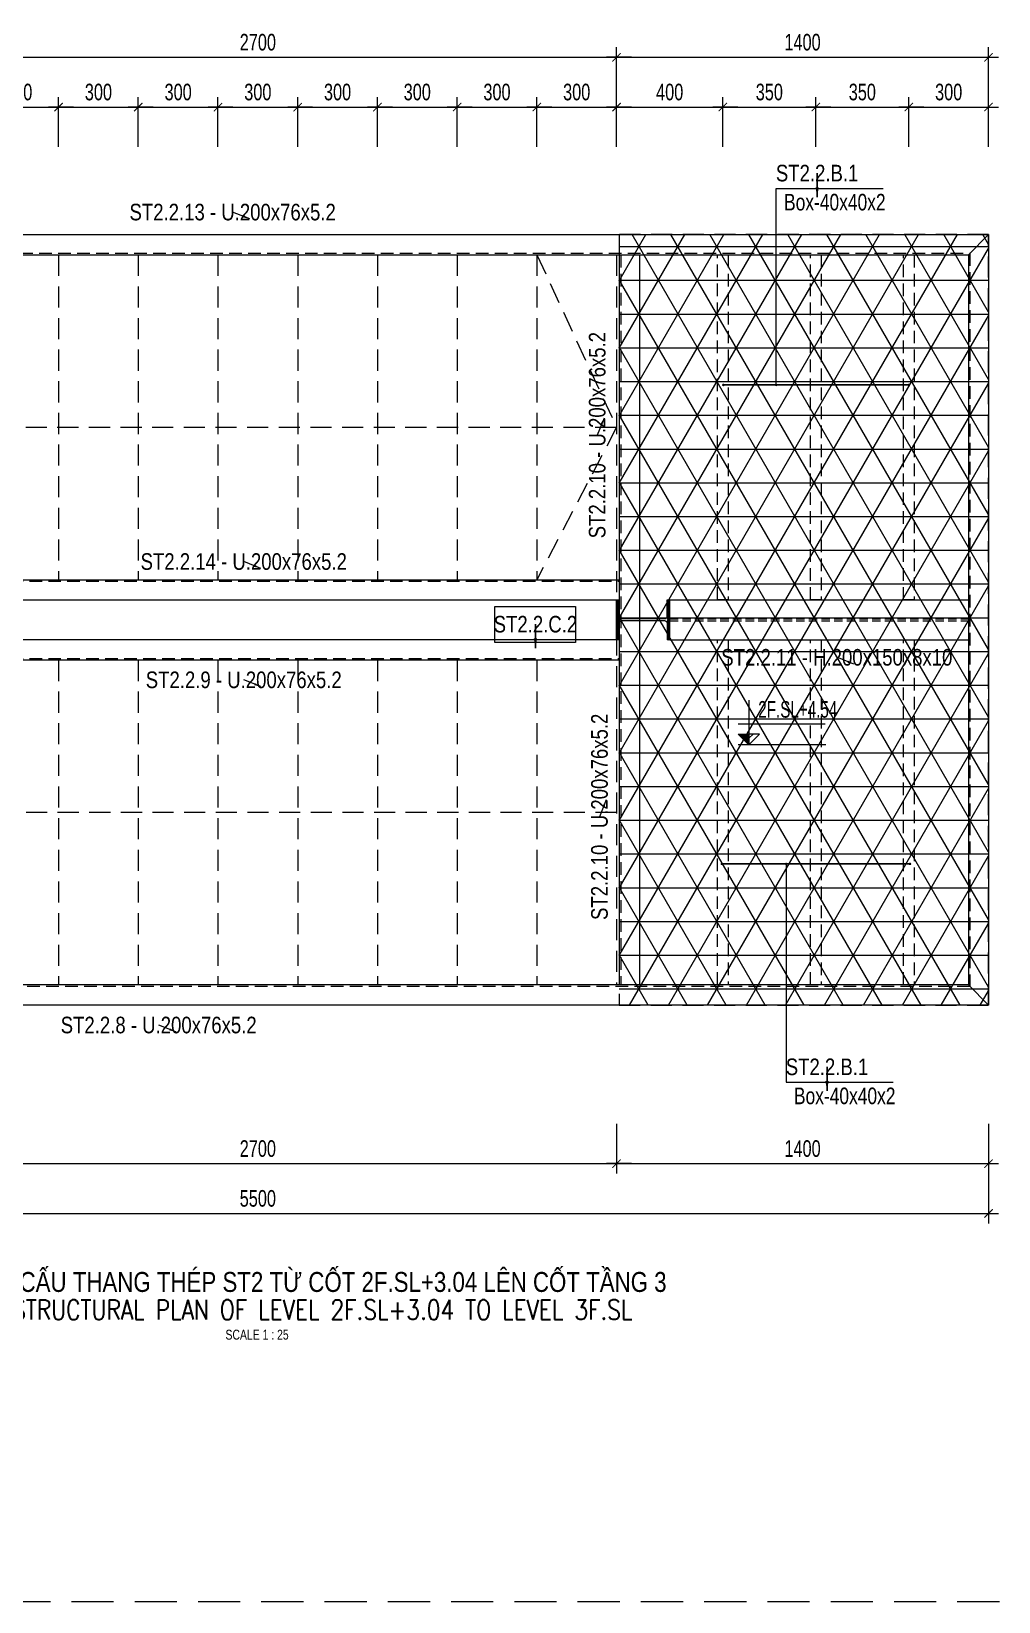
# Model space of a CAD drawing. Header units: millimetres. Extents: x 80771 to 163038, y -101774 to -59328.
# Drawn here: x 112123 to 115763, y -80503 to -74593 of the extents above; entities that cross this region are included whole.
import ezdxf
from ezdxf.enums import TextEntityAlignment as Align

# ---------------------------------------------------------------- set-up
doc = ezdxf.new("R2010")
doc.units = ezdxf.units.MM
doc.linetypes.add('HIDDEN2', pattern=[4.7625, 3.175, -1.5875])
for name, color, linetype, lineweight in [('$0$NDC_S_ANNO', 7, 'Continuous', 20), ('$0$NDC_S_DIM', 1, 'Continuous', 15), ('NDC_S-ANNO', 7, 'Continuous', 20), ('NDC_S-BEAM-NAME-VERT', 7, 'Continuous', 20), ('NDC_S-BEAM-STEL', 30, 'HIDDEN2', 18), ('NDC_S-COLS-NAME', 7, 'Continuous', 20), ('NDC_S-COLS-STEL', 2, 'Continuous', 20), ('NDC_S-DIMS', 1, 'Continuous', 15), ('NDC_S-HIDN', 8, 'HIDDEN2', 13), ('NDC_S-MARK', 1, 'Continuous', 15), ('NDC_S-TABL', 3, 'Continuous', 20), ('NDC_S-TEXT-SYMB', 7, 'Continuous', 20), ('NDC_S-TEXT-VIE', 7, 'Continuous', 20), ('NDC_S_ANNO', 7, 'Continuous', 20), ('NDC_S_BEAM NAME', 7, 'Continuous', 9), ('NDC_S_CONTINUOUS', 3, 'Continuous', 20), ('NDC_S_DIM', 1, 'Continuous', 15), ('NDC_S_ENG TITLE', 3, 'Continuous', 20), ('NDC_S_HATCH MATERIAL', 8, 'Continuous', 13), ('NDC_S_HIDDEN', 8, 'HIDDEN2', 13), ('NDC_S_TEXT SYMBOL', 7, 'Continuous', 20), ('NDC_S_VN TITLE', 6, 'Continuous', 35)]:
    doc.layers.add(name, color=color, linetype=linetype, lineweight=lineweight)
doc.styles.add('$0$ARIAL', font='arial.ttf', dxfattribs={"width": 0.8})
doc.styles.add('$0$NDC_DIM', font='', dxfattribs={"width": 0.75})
doc.styles.add('ARIAL', font='arial.ttf', dxfattribs={"width": 0.8})
doc.styles.add('NDC_ANNO', font='', dxfattribs={"width": 0.8})
doc.styles.add('NDC_ARIAL', font='arial.ttf', dxfattribs={"width": 0.85})
doc.styles.add('NDC_DIM', font='', dxfattribs={"width": 0.75})
doc.styles.add('NDC_EN TXT', font='romans.shx', dxfattribs={"width": 0.8})
doc.styles.add('NDC_VIE TXT', font='arial.ttf', dxfattribs={"width": 0.8})
doc.styles.get('$0$NDC_DIM').set_extended_font_data('Dotum')
doc.styles.get('NDC_ANNO').set_extended_font_data('Dotum')
doc.styles.get('NDC_DIM').set_extended_font_data('Dotum')
doc.dimstyles.new('$0$NDC_dim_iso', dxfattribs={"dimtxt": 2.5, "dimasz": 1, "dimexe": 1.5, "dimexo": 2.5, "dimgap": 1, "dimtad": 1, "dimdec": 0, "dimzin": 0, "dimdsep": 46, "dimtxsty": '$0$NDC_DIM', "dimblk": '$0$DIMMARK', "dimcen": 0.09, "dimdle": 1.2, "dimclrd": 1, "dimclre": 1, "dimclrt": 3, "dimadec": 0, "dimazin": 0, "dimtfac": 1, "dimtdec": 0, "dimtix": 1, "dimtofl": 0, "dimtmove": 0, "dimatfit": 3, "dimfxl": 8, "dimfxlon": 1, "dimtolj": 1, "dimtzin": 0, "dimarcsym": 0})
doc.dimstyles.new('NDC_dim_25', dxfattribs={"dimscale": 25, "dimtxt": 2.5, "dimasz": 1.5, "dimexe": 1.5, "dimexo": 2.5, "dimgap": 1, "dimtad": 1, "dimdec": 0, "dimrnd": 0.001, "dimzin": 0, "dimdsep": 46, "dimtxsty": 'NDC_DIM', "dimblk": 'DIMMARK', "dimcen": 0, "dimdle": 1.2, "dimclrd": 256, "dimclre": 256, "dimclrt": 3, "dimadec": 0, "dimazin": 0, "dimtfac": 1, "dimtdec": 0, "dimtix": 1, "dimtofl": 0, "dimtmove": 2, "dimatfit": 3, "dimfxl": 6, "dimfxlon": 1, "dimtolj": 1, "dimtzin": 0, "dimlwd": -1, "dimlwe": -1, "dimarcsym": 0})
doc.dimstyles.new('NDC_dim_iso', dxfattribs={"dimtxt": 2.5, "dimasz": 1.5, "dimexe": 1.5, "dimexo": 1.5, "dimgap": 1, "dimtad": 1, "dimdec": 0, "dimrnd": 0.001, "dimzin": 0, "dimdsep": 46, "dimtxsty": 'NDC_DIM', "dimblk": 'DIMMARK', "dimcen": 0, "dimdle": 1.2, "dimclrd": 256, "dimclre": 256, "dimclrt": 3, "dimadec": 0, "dimazin": 0, "dimtfac": 1, "dimtdec": 0, "dimtix": 1, "dimtofl": 0, "dimtmove": 2, "dimatfit": 3, "dimfxl": 6, "dimfxlon": 1, "dimtolj": 1, "dimtzin": 0, "dimlwd": -1, "dimlwe": -1, "dimarcsym": 0})
pattern_1 = [(0, (-104314.93, 63407.92), (0, 127), []), (60, (-104314.93, 63407.92), (-109.98523, 63.5), []), (120, (-104314.93, 63407.92), (-109.98523, -63.5), [])]

# ---------------------------------------------------------------- blocks, each defined once
blk = doc.blocks.new('*U99')
for p, q in [((0.65, 7.48), (-1.87, 7.48)), ((0.93, 7.2), (0.93, 0.67)), ((1.24, 7.2), (1.24, 0.67)), ((1.52, 7.48), (4.04, 7.48)), ((0.65, 0.39), (-1.87, 0.39)), ((1.52, 0.39), (4.04, 0.39))]:
    blk.add_line(p, q)
for points in [[(4.04, 7.48), (4.04, 7.87), (-1.87, 7.87), (-1.87, 7.48)], [(-1.87, 0.39), (-1.87, 0), (4.04, 0), (4.04, 0.39)]]:
    blk.add_lwpolyline(points)
for centre, start, end in [((0.65, 7.2), 360, 450), ((1.52, 7.2), 90, 180), ((0.65, 0.67), 270, 360), ((1.52, 0.67), 180, 270)]:
    blk.add_arc(centre, 0.276, start, end)
blk = doc.blocks.new('*U98')
for p, q in [((0.65, 7.48), (-1.87, 7.48)), ((0.93, 7.2), (0.93, 0.67)), ((1.24, 7.2), (1.24, 0.67)), ((1.52, 7.48), (4.04, 7.48)), ((0.65, 0.39), (-1.87, 0.39)), ((1.52, 0.39), (4.04, 0.39))]:
    blk.add_line(p, q)
for points in [[(4.04, 7.48), (4.04, 7.87), (-1.87, 7.87), (-1.87, 7.48)], [(-1.87, 0.39), (-1.87, 0), (4.04, 0), (4.04, 0.39)]]:
    blk.add_lwpolyline(points)
for centre, start, end in [((0.65, 7.2), 360, 450), ((1.52, 7.2), 90, 180), ((0.65, 0.67), 270, 360), ((1.52, 0.67), 180, 270)]:
    blk.add_arc(centre, 0.276, start, end)
blk = doc.blocks.new('TT2')
at = {"layer": 'NDC_S_HATCH MATERIAL'}
h = blk.add_hatch(dxfattribs=at)
h.set_pattern_fill('NET3', color=256, scale=40)
h.set_pattern_definition(pattern_1)
h.paths.add_polyline_path([(1390, 2900), (0, 2900), (0, 0), (1390, 0)])
h = blk.add_hatch(dxfattribs=at)
h.set_pattern_fill('NET3', color=256, scale=40)
h.set_pattern_definition(pattern_1)
h.paths.add_polyline_path([(4110, 2900), (5500, 2900), (5500, 0), (4110, 0)])
h = blk.add_hatch(dxfattribs=at)
h.set_pattern_fill('ANSI31', color=256)
h.set_pattern_definition([(45, (60363.488, 46292.3806), (-2.24506403, 2.24506403), [])])
edge = h.paths.add_edge_path()
edge.add_line((1210, 1375), (1200, 1375))
edge.add_line((1200, 1375), (1200, 1525))
edge.add_line((1200, 1525), (1210, 1525))
edge = h.paths.add_edge_path()
edge.add_line((1383, 1446), (1217, 1446))
edge = h.paths.add_edge_path()
edge.add_line((1383, 1454), (1217, 1454))
edge = h.paths.add_edge_path(flags=16)
edge.add_line((1210, 1439), (1210, 1375))
edge = h.paths.add_edge_path()
edge.add_line((1390, 1439), (1390, 1375))
edge = h.paths.add_edge_path(flags=16)
edge.add_line((1210, 1461), (1210, 1525))
edge = h.paths.add_edge_path()
edge.add_line((1390, 1461), (1390, 1525))
edge = h.paths.add_edge_path()
edge.add_line((1390, 1525), (1400, 1525))
edge.add_line((1400, 1525), (1400, 1375))
edge.add_line((1400, 1375), (1390, 1375))
edge = h.paths.add_edge_path()
edge.add_arc((1217, 1439), 7.01, 90, 180)
edge = h.paths.add_edge_path()
edge.add_arc((1217, 1461), 7.01, 180, 270)
edge = h.paths.add_edge_path()
edge.add_arc((1383, 1439), 7.01, 0, 90)
edge = h.paths.add_edge_path()
edge.add_arc((1383, 1461), 7.01, 270, 360)
h = blk.add_hatch(dxfattribs=at)
h.set_pattern_fill('ANSI31', color=256)
h.set_pattern_definition([(45, (60963.488, 46292.3806), (-2.24506403, 2.24506403), [])])
edge = h.paths.add_edge_path()
edge.add_line((4110, 1375), (4100, 1375))
edge.add_line((4100, 1375), (4100, 1525))
edge.add_line((4100, 1525), (4110, 1525))
edge = h.paths.add_edge_path()
edge.add_line((4283, 1446), (4117, 1446))
edge = h.paths.add_edge_path()
edge.add_line((4283, 1454), (4117, 1454))
edge = h.paths.add_edge_path(flags=16)
edge.add_line((4110, 1439), (4110, 1375))
edge = h.paths.add_edge_path()
edge.add_line((4290, 1439), (4290, 1375))
edge = h.paths.add_edge_path(flags=16)
edge.add_line((4110, 1461), (4110, 1525))
edge = h.paths.add_edge_path()
edge.add_line((4290, 1461), (4290, 1525))
edge = h.paths.add_edge_path()
edge.add_line((4290, 1525), (4300, 1525))
edge.add_line((4300, 1525), (4300, 1375))
edge.add_line((4300, 1375), (4290, 1375))
edge = h.paths.add_edge_path()
edge.add_arc((4117, 1439), 7.01, 90, 180)
edge = h.paths.add_edge_path()
edge.add_arc((4117, 1461), 7.01, 180, 270)
edge = h.paths.add_edge_path()
edge.add_arc((4283, 1439), 7.01, 0, 90)
edge = h.paths.add_edge_path()
edge.add_arc((4283, 1461), 7.01, 270, 360)
at = {"layer": 'NDC_S-BEAM-STEL', "ltscale": 15}
for p, q in [((1384, 2824), (1384, 76)), ((4116, 2824), (4116, 76)), ((1390, 1595), (4110, 1595)), ((1390, 1305), (4110, 1305))]:
    blk.add_line(p, q, dxfattribs=at)
for points in [[(70, 2830), (5430, 2830), (5430, 70), (70, 70)], [(320, 2824), (280, 2824), (280, 1525), (320, 1525)], [(670, 2824), (630, 2824), (630, 1525), (670, 1525)], [(1020, 2824), (980, 2824), (980, 1525), (1020, 1525)], [(4480, 2824), (4520, 2824), (4520, 1525), (4480, 1525)], [(4830, 2824), (4870, 2824), (4870, 1525), (4830, 1525)], [(5180, 2824), (5220, 2824), (5220, 1525), (5180, 1525)], [(320, 1375), (280, 1375), (280, 76), (320, 76)], [(670, 1375), (630, 1375), (630, 76), (670, 76)], [(1020, 1375), (980, 1375), (980, 76), (1020, 76)], [(4480, 1375), (4520, 1375), (4520, 76), (4480, 76)], [(4830, 1375), (4870, 1375), (4870, 76), (4830, 76)], [(5180, 1375), (5220, 1375), (5220, 76), (5180, 76)]]:
    blk.add_lwpolyline(points, close=True, dxfattribs=at)
at = {"layer": 'NDC_S-HIDN', "ltscale": 25}
for p, q in [((1400, 1525), (1400, 2824)), ((1700, 2824), (1700, 1601)), ((2000, 2824), (2000, 1601)), ((2300, 2824), (2300, 1601)), ((2600, 2824), (2600, 1601)), ((2900, 2824), (2900, 1601)), ((3200, 2824), (3200, 1601)), ((3500, 2824), (3500, 1601)), ((3800, 2824), (3800, 1601)), ((4100, 2824), (4100, 76)), ((1400, 2174.5), (4100, 2174.5)), ((1400, 1299), (1400, 76)), ((1700, 1299), (1700, 76)), ((2000, 1299), (2000, 76)), ((2300, 1299), (2300, 76)), ((2600, 1299), (2600, 76)), ((2900, 1299), (2900, 76)), ((3200, 1299), (3200, 76)), ((3500, 1299), (3500, 76)), ((3800, 1299), (3800, 76))]:
    blk.add_line(p, q, dxfattribs=at)
at = {"layer": 'NDC_S-HIDN', "ltscale": 10}
for p, q in [((1200, 1454), (76, 1454)), ((1200, 1446), (76, 1446)), ((4300, 1454), (5424, 1454)), ((4300, 1446), (5424, 1446))]:
    blk.add_line(p, q, dxfattribs=at)
at = {"layer": 'NDC_S-HIDN', "ltscale": 25}
for points in [[(1390, 2900), (0, 2900), (0, 0), (1390, 0)], [(5500, 2900), (4110, 2900), (4110, 0), (5500, 0)]]:
    blk.add_lwpolyline(points, close=True, dxfattribs=at)
for points in [[(3800, 2824), (4100, 2174.5), (3800, 1601)], [(1700, 1299), (1400, 725.5), (1700, 76)], [(4100, 725.5), (1400, 725.5)]]:
    blk.add_lwpolyline(points, dxfattribs=at)
at = {"layer": 'NDC_S-TABL'}
for p, q in [((0, 2900), (76, 2824)), ((5424, 2824), (5500, 2900)), ((76, 76), (0, 0)), ((5424, 76), (5500, 0))]:
    blk.add_line(p, q, dxfattribs=at)
for points in [[(0, 2900), (5500, 2900), (5500, 0), (0, 0)], [(76, 2824), (5424, 2824), (5424, 76), (76, 76)]]:
    blk.add_lwpolyline(points, close=True, dxfattribs=at)
at = {"layer": 'NDC_S_CONTINUOUS'}
for p, q in [((1314, 2824), (1314, 76)), ((1390, 2824), (1390, 76)), ((4110, 2824), (4110, 76)), ((4186, 2824), (4186, 76)), ((1390, 1601), (4110, 1601)), ((1200, 1525), (76, 1525)), ((4300, 1525), (5424, 1525)), ((1200, 1375), (76, 1375)), ((4300, 1375), (5424, 1375)), ((1390, 1299), (4110, 1299))]:
    blk.add_line(p, q, dxfattribs=at)
blk.add_lwpolyline([(1210, 1525), (1200, 1525), (1200, 1375), (1210, 1375)], dxfattribs=at)
blk.add_lwpolyline([(1400, 1525), (4100, 1525), (4100, 1375), (1400, 1375)], close=True, dxfattribs=at)
at = {"layer": 'NDC_S-COLS-STEL', "xscale": -25.40000000000001, "yscale": 25.40000000000001, "zscale": 25.4, "rotation": 270}
for name, p in [('*U99', (1200, 1422.5)), ('*U98', (4100, 1422.5))]:
    blk.add_blockref(name, p, dxfattribs=at)
blk = doc.blocks.new('DIMMARK')
at = {"layer": 'NDC_S_DIM', "color": 1}
blk.add_line((-1.5, 0), (1, 0), dxfattribs=at)
at = {"layer": 'NDC_S_DIM', "color": 2, "const_width": 0.1}
blk.add_lwpolyline([(-0.42, -0.42), (0.42, 0.42)], dxfattribs=at)
blk = doc.blocks.new('*D349')
at = {"layer": 'Defpoints', "color": 0, "transparency": 16777216}
for p in [(111624.8, -78257.9), (114324.8, -78257.9), (114324.8, -78854.4)]:
    blk.add_point(p, dxfattribs=at)
at = {"layer": 'NDC_S_DIM', "transparency": 16777216}
for p, q in [((111624.8, -78704.4), (111624.8, -78891.9)), ((114324.8, -78704.4), (114324.8, -78891.9)), ((111662.3, -78854.4), (114287.3, -78854.4))]:
    blk.add_line(p, q, dxfattribs=at)
at = {"layer": 'NDC_S_DIM', "transparency": 16777216, "xscale": 37.5, "yscale": 37.5, "zscale": 37.5, "rotation": 180}
blk.add_blockref('DIMMARK', (111624.8, -78854.4), dxfattribs=at)
at = {"layer": 'NDC_S_DIM', "transparency": 16777216, "xscale": 37.5, "yscale": 37.5, "zscale": 37.5}
blk.add_blockref('DIMMARK', (114324.8, -78854.4), dxfattribs=at)
at = {"layer": 'NDC_S_DIM', "color": 3, "transparency": 16777216, "insert": (112974.8, -78798.1), "char_height": 62.5, "attachment_point": 5, "style": 'NDC_DIM'}
blk.add_mtext('\\A1;2700', dxfattribs=at)
blk = doc.blocks.new('*D350')
at = {"layer": 'Defpoints', "color": 0, "transparency": 16777216}
for p in [(114324.8, -78257.9), (115724.8, -78257.9), (115724.8, -78854.4)]:
    blk.add_point(p, dxfattribs=at)
at = {"layer": 'NDC_S_DIM', "transparency": 16777216}
for p, q in [((114324.8, -78704.4), (114324.8, -78891.9)), ((115724.8, -78704.4), (115724.8, -78891.9)), ((114362.3, -78854.4), (115687.3, -78854.4))]:
    blk.add_line(p, q, dxfattribs=at)
at = {"layer": 'NDC_S_DIM', "transparency": 16777216, "xscale": 37.5, "yscale": 37.5, "zscale": 37.5, "rotation": 180}
blk.add_blockref('DIMMARK', (114324.8, -78854.4), dxfattribs=at)
at = {"layer": 'NDC_S_DIM', "transparency": 16777216, "xscale": 37.5, "yscale": 37.5, "zscale": 37.5}
blk.add_blockref('DIMMARK', (115724.8, -78854.4), dxfattribs=at)
at = {"layer": 'NDC_S_DIM', "color": 3, "transparency": 16777216, "insert": (115024.8, -78798.1), "char_height": 62.5, "attachment_point": 5, "style": 'NDC_DIM'}
blk.add_mtext('\\A1;1400', dxfattribs=at)
blk = doc.blocks.new('*D351')
at = {"layer": 'Defpoints', "color": 0, "transparency": 16777216}
for p in [(110224.8, -78257.9), (115724.8, -78257.9), (115724.8, -79041.9)]:
    blk.add_point(p, dxfattribs=at)
at = {"layer": 'NDC_S_DIM', "transparency": 16777216}
for p, q in [((110224.8, -78891.9), (110224.8, -79079.4)), ((115724.8, -78891.9), (115724.8, -79079.4)), ((110262.3, -79041.9), (115687.3, -79041.9))]:
    blk.add_line(p, q, dxfattribs=at)
at = {"layer": 'NDC_S_DIM', "transparency": 16777216, "xscale": 37.5, "yscale": 37.5, "zscale": 37.5, "rotation": 180}
blk.add_blockref('DIMMARK', (110224.8, -79041.9), dxfattribs=at)
at = {"layer": 'NDC_S_DIM', "transparency": 16777216, "xscale": 37.5, "yscale": 37.5, "zscale": 37.5}
blk.add_blockref('DIMMARK', (115724.8, -79041.9), dxfattribs=at)
at = {"layer": 'NDC_S_DIM', "color": 3, "transparency": 16777216, "insert": (112974.8, -78985.6), "char_height": 62.5, "attachment_point": 5, "style": 'NDC_DIM'}
blk.add_mtext('\\A1;5500', dxfattribs=at)
blk = doc.blocks.new('*D352')
at = {"layer": 'Defpoints', "color": 0, "transparency": 16777216}
for p in [(115724.8, -76882.9), (116258, -76882.9), (115724.8, -78257.9)]:
    blk.add_point(p, dxfattribs=at)
at = {"layer": 'NDC_S_DIM', "transparency": 16777216}
for p, q in [((116108, -76882.9), (116295.5, -76882.9)), ((116258, -78220.4), (116258, -76920.4)), ((116108, -78257.9), (116295.5, -78257.9))]:
    blk.add_line(p, q, dxfattribs=at)
at = {"layer": 'NDC_S_DIM', "transparency": 16777216, "xscale": 37.5, "yscale": 37.5, "zscale": 37.5}
for p, rotation in [((116258, -76882.9), 90), ((116258, -78257.9), 270)]:
    blk.add_blockref('DIMMARK', p, dxfattribs=dict(at, rotation=rotation))
at = {"layer": 'NDC_S_DIM', "color": 3, "transparency": 16777216, "insert": (116201.7, -77570.4), "char_height": 62.5, "attachment_point": 5, "rotation": 90, "style": 'NDC_DIM'}
blk.add_mtext('\\A1;1375', dxfattribs=at)
blk = doc.blocks.new('*D353')
at = {"layer": 'Defpoints', "color": 0, "transparency": 16777216}
for p in [(115724.8, -76732.9), (116258, -76732.9), (115724.8, -76882.9)]:
    blk.add_point(p, dxfattribs=at)
at = {"layer": 'NDC_S_DIM', "transparency": 16777216}
for p, q in [((116258, -76695.4), (116258, -76657.9)), ((116108, -76732.9), (116295.5, -76732.9)), ((116108, -76882.9), (116295.5, -76882.9)), ((116258, -76920.4), (116258, -76957.9))]:
    blk.add_line(p, q, dxfattribs=at)
at = {"layer": 'NDC_S_DIM', "transparency": 16777216, "xscale": 37.5, "yscale": 37.5, "zscale": 37.5}
for p, rotation in [((116258, -76732.9), 270), ((116258, -76882.9), 90)]:
    blk.add_blockref('DIMMARK', p, dxfattribs=dict(at, rotation=rotation))
at = {"layer": 'NDC_S_DIM', "color": 3, "transparency": 16777216, "insert": (116201.7, -76807.9), "char_height": 62.5, "attachment_point": 5, "rotation": 90, "style": 'NDC_DIM'}
blk.add_mtext('\\A1;150', dxfattribs=at)
blk = doc.blocks.new('*D354')
at = {"layer": 'Defpoints', "color": 0, "transparency": 16777216}
for p in [(115724.8, -75357.9), (116258, -75357.9), (115724.8, -76732.9)]:
    blk.add_point(p, dxfattribs=at)
at = {"layer": 'NDC_S_DIM', "transparency": 16777216}
for p, q in [((116108, -75357.9), (116295.5, -75357.9)), ((116258, -76695.4), (116258, -75395.4)), ((116108, -76732.9), (116295.5, -76732.9))]:
    blk.add_line(p, q, dxfattribs=at)
at = {"layer": 'NDC_S_DIM', "transparency": 16777216, "xscale": 37.5, "yscale": 37.5, "zscale": 37.5}
for p, rotation in [((116258, -75357.9), 90), ((116258, -76732.9), 270)]:
    blk.add_blockref('DIMMARK', p, dxfattribs=dict(at, rotation=rotation))
at = {"layer": 'NDC_S_DIM', "color": 3, "transparency": 16777216, "insert": (116201.7, -76045.4), "char_height": 62.5, "attachment_point": 5, "rotation": 90, "style": 'NDC_DIM'}
blk.add_mtext('\\A1;1375', dxfattribs=at)
blk = doc.blocks.new('*D355')
at = {"layer": 'Defpoints', "color": 0, "transparency": 16777216}
for p in [(115724.8, -75357.9), (116445.5, -75357.9), (115724.8, -78257.9)]:
    blk.add_point(p, dxfattribs=at)
at = {"layer": 'NDC_S_DIM', "transparency": 16777216}
for p, q in [((116295.5, -75357.9), (116483, -75357.9)), ((116445.5, -78220.4), (116445.5, -75395.4)), ((116295.5, -78257.9), (116483, -78257.9))]:
    blk.add_line(p, q, dxfattribs=at)
at = {"layer": 'NDC_S_DIM', "transparency": 16777216, "xscale": 37.5, "yscale": 37.5, "zscale": 37.5}
for p, rotation in [((116445.5, -75357.9), 90), ((116445.5, -78257.9), 270)]:
    blk.add_blockref('DIMMARK', p, dxfattribs=dict(at, rotation=rotation))
at = {"layer": 'NDC_S_DIM', "color": 3, "transparency": 16777216, "insert": (116389.2, -76807.9), "char_height": 62.5, "attachment_point": 5, "rotation": 90, "style": 'NDC_DIM'}
blk.add_mtext('\\A1;2900', dxfattribs=at)
blk = doc.blocks.new('*D365')
at = {"layer": 'Defpoints', "color": 0, "transparency": 16777216}
for p in [(112224.8, -74878.2), (111924.8, -75357.9), (112224.8, -75357.9)]:
    blk.add_point(p, dxfattribs=at)
at = {"layer": 'NDC_S_DIM', "transparency": 16777216}
for p, q in [((111924.8, -75028.2), (111924.8, -74840.7)), ((112224.8, -75028.2), (112224.8, -74840.7)), ((111962.3, -74878.2), (112187.3, -74878.2))]:
    blk.add_line(p, q, dxfattribs=at)
at = {"layer": 'NDC_S_DIM', "transparency": 16777216, "xscale": 37.5, "yscale": 37.5, "zscale": 37.5, "rotation": 180}
blk.add_blockref('DIMMARK', (111924.8, -74878.2), dxfattribs=at)
at = {"layer": 'NDC_S_DIM', "transparency": 16777216, "xscale": 37.5, "yscale": 37.5, "zscale": 37.5}
blk.add_blockref('DIMMARK', (112224.8, -74878.2), dxfattribs=at)
at = {"layer": 'NDC_S_DIM', "color": 3, "transparency": 16777216, "insert": (112074.8, -74821.9), "char_height": 62.5, "attachment_point": 5, "style": 'NDC_DIM'}
blk.add_mtext('\\A1;300', dxfattribs=at)
blk = doc.blocks.new('*D366')
at = {"layer": 'Defpoints', "color": 0, "transparency": 16777216}
for p in [(112524.8, -74878.2), (112224.8, -75357.9), (112524.8, -75357.9)]:
    blk.add_point(p, dxfattribs=at)
at = {"layer": 'NDC_S_DIM', "transparency": 16777216}
for p, q in [((112224.8, -75028.2), (112224.8, -74840.7)), ((112524.8, -75028.2), (112524.8, -74840.7)), ((112262.3, -74878.2), (112487.3, -74878.2))]:
    blk.add_line(p, q, dxfattribs=at)
at = {"layer": 'NDC_S_DIM', "transparency": 16777216, "xscale": 37.5, "yscale": 37.5, "zscale": 37.5, "rotation": 180}
blk.add_blockref('DIMMARK', (112224.8, -74878.2), dxfattribs=at)
at = {"layer": 'NDC_S_DIM', "transparency": 16777216, "xscale": 37.5, "yscale": 37.5, "zscale": 37.5}
blk.add_blockref('DIMMARK', (112524.8, -74878.2), dxfattribs=at)
at = {"layer": 'NDC_S_DIM', "color": 3, "transparency": 16777216, "insert": (112374.8, -74821.9), "char_height": 62.5, "attachment_point": 5, "style": 'NDC_DIM'}
blk.add_mtext('\\A1;300', dxfattribs=at)
blk = doc.blocks.new('*D367')
at = {"layer": 'Defpoints', "color": 0, "transparency": 16777216}
for p in [(112824.8, -74878.2), (112524.8, -75357.9), (112824.8, -75357.9)]:
    blk.add_point(p, dxfattribs=at)
at = {"layer": 'NDC_S_DIM', "transparency": 16777216}
for p, q in [((112524.8, -75028.2), (112524.8, -74840.7)), ((112824.8, -75028.2), (112824.8, -74840.7)), ((112562.3, -74878.2), (112787.3, -74878.2))]:
    blk.add_line(p, q, dxfattribs=at)
at = {"layer": 'NDC_S_DIM', "transparency": 16777216, "xscale": 37.5, "yscale": 37.5, "zscale": 37.5, "rotation": 180}
blk.add_blockref('DIMMARK', (112524.8, -74878.2), dxfattribs=at)
at = {"layer": 'NDC_S_DIM', "transparency": 16777216, "xscale": 37.5, "yscale": 37.5, "zscale": 37.5}
blk.add_blockref('DIMMARK', (112824.8, -74878.2), dxfattribs=at)
at = {"layer": 'NDC_S_DIM', "color": 3, "transparency": 16777216, "insert": (112674.8, -74821.9), "char_height": 62.5, "attachment_point": 5, "style": 'NDC_DIM'}
blk.add_mtext('\\A1;300', dxfattribs=at)
blk = doc.blocks.new('*D368')
at = {"layer": 'Defpoints', "color": 0, "transparency": 16777216}
for p in [(113124.8, -74878.2), (112824.8, -75357.9), (113124.8, -75357.9)]:
    blk.add_point(p, dxfattribs=at)
at = {"layer": 'NDC_S_DIM', "transparency": 16777216}
for p, q in [((112824.8, -75028.2), (112824.8, -74840.7)), ((113124.8, -75028.2), (113124.8, -74840.7)), ((112862.3, -74878.2), (113087.3, -74878.2))]:
    blk.add_line(p, q, dxfattribs=at)
at = {"layer": 'NDC_S_DIM', "transparency": 16777216, "xscale": 37.5, "yscale": 37.5, "zscale": 37.5, "rotation": 180}
blk.add_blockref('DIMMARK', (112824.8, -74878.2), dxfattribs=at)
at = {"layer": 'NDC_S_DIM', "transparency": 16777216, "xscale": 37.5, "yscale": 37.5, "zscale": 37.5}
blk.add_blockref('DIMMARK', (113124.8, -74878.2), dxfattribs=at)
at = {"layer": 'NDC_S_DIM', "color": 3, "transparency": 16777216, "insert": (112974.8, -74821.9), "char_height": 62.5, "attachment_point": 5, "style": 'NDC_DIM'}
blk.add_mtext('\\A1;300', dxfattribs=at)
blk = doc.blocks.new('*D369')
at = {"layer": 'Defpoints', "color": 0, "transparency": 16777216}
for p in [(113424.8, -74878.2), (113124.8, -75357.9), (113424.8, -75357.9)]:
    blk.add_point(p, dxfattribs=at)
at = {"layer": 'NDC_S_DIM', "transparency": 16777216}
for p, q in [((113124.8, -75028.2), (113124.8, -74840.7)), ((113424.8, -75028.2), (113424.8, -74840.7)), ((113162.3, -74878.2), (113387.3, -74878.2))]:
    blk.add_line(p, q, dxfattribs=at)
at = {"layer": 'NDC_S_DIM', "transparency": 16777216, "xscale": 37.5, "yscale": 37.5, "zscale": 37.5, "rotation": 180}
blk.add_blockref('DIMMARK', (113124.8, -74878.2), dxfattribs=at)
at = {"layer": 'NDC_S_DIM', "transparency": 16777216, "xscale": 37.5, "yscale": 37.5, "zscale": 37.5}
blk.add_blockref('DIMMARK', (113424.8, -74878.2), dxfattribs=at)
at = {"layer": 'NDC_S_DIM', "color": 3, "transparency": 16777216, "insert": (113274.8, -74821.9), "char_height": 62.5, "attachment_point": 5, "style": 'NDC_DIM'}
blk.add_mtext('\\A1;300', dxfattribs=at)
blk = doc.blocks.new('*D370')
at = {"layer": 'Defpoints', "color": 0, "transparency": 16777216}
for p in [(113724.8, -74878.2), (113424.8, -75357.9), (113724.8, -75357.9)]:
    blk.add_point(p, dxfattribs=at)
at = {"layer": 'NDC_S_DIM', "transparency": 16777216}
for p, q in [((113424.8, -75028.2), (113424.8, -74840.7)), ((113724.8, -75028.2), (113724.8, -74840.7)), ((113462.3, -74878.2), (113687.3, -74878.2))]:
    blk.add_line(p, q, dxfattribs=at)
at = {"layer": 'NDC_S_DIM', "transparency": 16777216, "xscale": 37.5, "yscale": 37.5, "zscale": 37.5, "rotation": 180}
blk.add_blockref('DIMMARK', (113424.8, -74878.2), dxfattribs=at)
at = {"layer": 'NDC_S_DIM', "transparency": 16777216, "xscale": 37.5, "yscale": 37.5, "zscale": 37.5}
blk.add_blockref('DIMMARK', (113724.8, -74878.2), dxfattribs=at)
at = {"layer": 'NDC_S_DIM', "color": 3, "transparency": 16777216, "insert": (113574.8, -74821.9), "char_height": 62.5, "attachment_point": 5, "style": 'NDC_DIM'}
blk.add_mtext('\\A1;300', dxfattribs=at)
blk = doc.blocks.new('*D371')
at = {"layer": 'Defpoints', "color": 0, "transparency": 16777216}
for p in [(114024.8, -74878.2), (113724.8, -75357.9), (114024.8, -75357.9)]:
    blk.add_point(p, dxfattribs=at)
at = {"layer": 'NDC_S_DIM', "transparency": 16777216}
for p, q in [((113724.8, -75028.2), (113724.8, -74840.7)), ((114024.8, -75028.2), (114024.8, -74840.7)), ((113762.3, -74878.2), (113987.3, -74878.2))]:
    blk.add_line(p, q, dxfattribs=at)
at = {"layer": 'NDC_S_DIM', "transparency": 16777216, "xscale": 37.5, "yscale": 37.5, "zscale": 37.5, "rotation": 180}
blk.add_blockref('DIMMARK', (113724.8, -74878.2), dxfattribs=at)
at = {"layer": 'NDC_S_DIM', "transparency": 16777216, "xscale": 37.5, "yscale": 37.5, "zscale": 37.5}
blk.add_blockref('DIMMARK', (114024.8, -74878.2), dxfattribs=at)
at = {"layer": 'NDC_S_DIM', "color": 3, "transparency": 16777216, "insert": (113874.8, -74821.9), "char_height": 62.5, "attachment_point": 5, "style": 'NDC_DIM'}
blk.add_mtext('\\A1;300', dxfattribs=at)
blk = doc.blocks.new('*D372')
at = {"layer": 'Defpoints', "color": 0, "transparency": 16777216}
for p in [(114324.8, -74878.2), (114024.8, -75357.9), (114324.8, -75357.9)]:
    blk.add_point(p, dxfattribs=at)
at = {"layer": 'NDC_S_DIM', "transparency": 16777216}
for p, q in [((114024.8, -75028.2), (114024.8, -74840.7)), ((114324.8, -75028.2), (114324.8, -74840.7)), ((114062.3, -74878.2), (114287.3, -74878.2))]:
    blk.add_line(p, q, dxfattribs=at)
at = {"layer": 'NDC_S_DIM', "transparency": 16777216, "xscale": 37.5, "yscale": 37.5, "zscale": 37.5, "rotation": 180}
blk.add_blockref('DIMMARK', (114024.8, -74878.2), dxfattribs=at)
at = {"layer": 'NDC_S_DIM', "transparency": 16777216, "xscale": 37.5, "yscale": 37.5, "zscale": 37.5}
blk.add_blockref('DIMMARK', (114324.8, -74878.2), dxfattribs=at)
at = {"layer": 'NDC_S_DIM', "color": 3, "transparency": 16777216, "insert": (114174.8, -74821.9), "char_height": 62.5, "attachment_point": 5, "style": 'NDC_DIM'}
blk.add_mtext('\\A1;300', dxfattribs=at)
blk = doc.blocks.new('*D373')
at = {"layer": 'Defpoints', "color": 0, "transparency": 16777216}
for p in [(114724.8, -74878.2), (114324.8, -75357.9), (114724.8, -75357.9)]:
    blk.add_point(p, dxfattribs=at)
at = {"layer": 'NDC_S_DIM', "transparency": 16777216}
for p, q in [((114324.8, -75028.2), (114324.8, -74840.7)), ((114724.8, -75028.2), (114724.8, -74840.7)), ((114362.3, -74878.2), (114687.3, -74878.2))]:
    blk.add_line(p, q, dxfattribs=at)
at = {"layer": 'NDC_S_DIM', "transparency": 16777216, "xscale": 37.5, "yscale": 37.5, "zscale": 37.5, "rotation": 180}
blk.add_blockref('DIMMARK', (114324.8, -74878.2), dxfattribs=at)
at = {"layer": 'NDC_S_DIM', "transparency": 16777216, "xscale": 37.5, "yscale": 37.5, "zscale": 37.5}
blk.add_blockref('DIMMARK', (114724.8, -74878.2), dxfattribs=at)
at = {"layer": 'NDC_S_DIM', "color": 3, "transparency": 16777216, "insert": (114524.8, -74821.9), "char_height": 62.5, "attachment_point": 5, "style": 'NDC_DIM'}
blk.add_mtext('\\A1;400', dxfattribs=at)
blk = doc.blocks.new('*D374')
at = {"layer": 'Defpoints', "color": 0, "transparency": 16777216}
for p in [(115074.8, -74878.2), (114724.8, -75357.9), (115074.8, -75357.9)]:
    blk.add_point(p, dxfattribs=at)
at = {"layer": 'NDC_S_DIM', "transparency": 16777216}
for p, q in [((114724.8, -75028.2), (114724.8, -74840.7)), ((115074.8, -75028.2), (115074.8, -74840.7)), ((114762.3, -74878.2), (115037.3, -74878.2))]:
    blk.add_line(p, q, dxfattribs=at)
at = {"layer": 'NDC_S_DIM', "transparency": 16777216, "xscale": 37.5, "yscale": 37.5, "zscale": 37.5, "rotation": 180}
blk.add_blockref('DIMMARK', (114724.8, -74878.2), dxfattribs=at)
at = {"layer": 'NDC_S_DIM', "transparency": 16777216, "xscale": 37.5, "yscale": 37.5, "zscale": 37.5}
blk.add_blockref('DIMMARK', (115074.8, -74878.2), dxfattribs=at)
at = {"layer": 'NDC_S_DIM', "color": 3, "transparency": 16777216, "insert": (114899.8, -74821.9), "char_height": 62.5, "attachment_point": 5, "style": 'NDC_DIM'}
blk.add_mtext('\\A1;350', dxfattribs=at)
blk = doc.blocks.new('*D375')
at = {"layer": 'Defpoints', "color": 0, "transparency": 16777216}
for p in [(115424.8, -74878.2), (115074.8, -75357.9), (115424.8, -75357.9)]:
    blk.add_point(p, dxfattribs=at)
at = {"layer": 'NDC_S_DIM', "transparency": 16777216}
for p, q in [((115074.8, -75028.2), (115074.8, -74840.7)), ((115424.8, -75028.2), (115424.8, -74840.7)), ((115112.3, -74878.2), (115387.3, -74878.2))]:
    blk.add_line(p, q, dxfattribs=at)
at = {"layer": 'NDC_S_DIM', "transparency": 16777216, "xscale": 37.5, "yscale": 37.5, "zscale": 37.5, "rotation": 180}
blk.add_blockref('DIMMARK', (115074.8, -74878.2), dxfattribs=at)
at = {"layer": 'NDC_S_DIM', "transparency": 16777216, "xscale": 37.5, "yscale": 37.5, "zscale": 37.5}
blk.add_blockref('DIMMARK', (115424.8, -74878.2), dxfattribs=at)
at = {"layer": 'NDC_S_DIM', "color": 3, "transparency": 16777216, "insert": (115249.8, -74821.9), "char_height": 62.5, "attachment_point": 5, "style": 'NDC_DIM'}
blk.add_mtext('\\A1;350', dxfattribs=at)
blk = doc.blocks.new('*D376')
at = {"layer": 'Defpoints', "color": 0, "transparency": 16777216}
for p in [(115724.8, -74878.2), (115424.8, -75357.9), (115724.8, -75357.9)]:
    blk.add_point(p, dxfattribs=at)
at = {"layer": 'NDC_S_DIM', "transparency": 16777216}
for p, q in [((115424.8, -75028.2), (115424.8, -74840.7)), ((115724.8, -75028.2), (115724.8, -74840.7)), ((115462.3, -74878.2), (115687.3, -74878.2))]:
    blk.add_line(p, q, dxfattribs=at)
at = {"layer": 'NDC_S_DIM', "transparency": 16777216, "xscale": 37.5, "yscale": 37.5, "zscale": 37.5, "rotation": 180}
blk.add_blockref('DIMMARK', (115424.8, -74878.2), dxfattribs=at)
at = {"layer": 'NDC_S_DIM', "transparency": 16777216, "xscale": 37.5, "yscale": 37.5, "zscale": 37.5}
blk.add_blockref('DIMMARK', (115724.8, -74878.2), dxfattribs=at)
at = {"layer": 'NDC_S_DIM', "color": 3, "transparency": 16777216, "insert": (115574.8, -74821.9), "char_height": 62.5, "attachment_point": 5, "style": 'NDC_DIM'}
blk.add_mtext('\\A1;300', dxfattribs=at)
blk = doc.blocks.new('*D378')
at = {"layer": 'Defpoints', "color": 0, "transparency": 16777216}
for p in [(114324.8, -74690.7), (111624.8, -75357.9), (114324.8, -75357.9)]:
    blk.add_point(p, dxfattribs=at)
at = {"layer": 'NDC_S_DIM', "transparency": 16777216}
for p, q in [((111624.8, -74840.7), (111624.8, -74653.2)), ((111662.3, -74690.7), (114287.3, -74690.7)), ((114324.8, -74840.7), (114324.8, -74653.2))]:
    blk.add_line(p, q, dxfattribs=at)
at = {"layer": 'NDC_S_DIM', "transparency": 16777216, "xscale": 37.5, "yscale": 37.5, "zscale": 37.5, "rotation": 180}
blk.add_blockref('DIMMARK', (111624.8, -74690.7), dxfattribs=at)
at = {"layer": 'NDC_S_DIM', "transparency": 16777216, "xscale": 37.5, "yscale": 37.5, "zscale": 37.5}
blk.add_blockref('DIMMARK', (114324.8, -74690.7), dxfattribs=at)
at = {"layer": 'NDC_S_DIM', "color": 3, "transparency": 16777216, "insert": (112974.8, -74634.4), "char_height": 62.5, "attachment_point": 5, "style": 'NDC_DIM'}
blk.add_mtext('\\A1;2700', dxfattribs=at)
blk = doc.blocks.new('*D379')
at = {"layer": 'Defpoints', "color": 0, "transparency": 16777216}
for p in [(115724.8, -74690.7), (114324.8, -75357.9), (115724.8, -75357.9)]:
    blk.add_point(p, dxfattribs=at)
at = {"layer": 'NDC_S_DIM', "transparency": 16777216}
for p, q in [((114324.8, -74840.7), (114324.8, -74653.2)), ((114362.3, -74690.7), (115687.3, -74690.7)), ((115724.8, -74840.7), (115724.8, -74653.2))]:
    blk.add_line(p, q, dxfattribs=at)
at = {"layer": 'NDC_S_DIM', "transparency": 16777216, "xscale": 37.5, "yscale": 37.5, "zscale": 37.5, "rotation": 180}
blk.add_blockref('DIMMARK', (114324.8, -74690.7), dxfattribs=at)
at = {"layer": 'NDC_S_DIM', "transparency": 16777216, "xscale": 37.5, "yscale": 37.5, "zscale": 37.5}
blk.add_blockref('DIMMARK', (115724.8, -74690.7), dxfattribs=at)
at = {"layer": 'NDC_S_DIM', "color": 3, "transparency": 16777216, "insert": (115024.8, -74634.4), "char_height": 62.5, "attachment_point": 5, "style": 'NDC_DIM'}
blk.add_mtext('\\A1;1400', dxfattribs=at)
blk = doc.blocks.new('$0$DIMMARK')
at = {"layer": '$0$NDC_S_DIM', "color": 1}
blk.add_line((-1.5, 0), (1, 0), dxfattribs=at)
at = {"layer": '$0$NDC_S_DIM', "color": 2, "const_width": 0.1}
blk.add_lwpolyline([(-0.42, -0.42), (0.42, 0.42)], dxfattribs=at)
blk = doc.blocks.new('Drawing name_symbol')
at = {"layer": 'NDC_S_ENG TITLE', "style": 'NDC_EN TXT', "width": 0.8}
blk.add_attdef('SECTDET1', text='', height=5, dxfattribs=at).set_placement((0, 1.01), align=Align.CENTER)
at = {"layer": 'NDC_S_TEXT SYMBOL', "lineweight": 25, "style": 'NDC_ANNO', "width": 0.8}
blk.add_attdef('SSCALE', text='', height=2.5, dxfattribs=at).set_placement((0, -4), align=Align.CENTER)
at = {"layer": 'NDC_S_VN TITLE', "style": 'NDC_VIE TXT', "width": 0.8}
blk.add_attdef('SECTDET2', text='', height=5, dxfattribs=at).set_placement((0, 7.97), align=Align.CENTER)
blk = doc.blocks.new('kata_block_CT')
at = {"layer": 'NDC_S_ANNO'}
blk.add_hatch(color=3, dxfattribs=at).paths.add_polyline_path([(0, 1.6), (-1.61, 1.6), (0, 0)])
at = {"layer": 'NDC_S_ANNO', "ltscale": 50}
h = blk.add_hatch(dxfattribs=at)
h.set_pattern_fill('ANSI31', color=256, scale=1.406, style=0)
h.paths.add_polyline_path([(0, 1.6), (0, 0), (1.61, 1.6)])
for p, q in [((-1.59, 3.14), (11.47, 3.14)), ((11.56, 0), (-1.64, 0))]:
    blk.add_line(p, q, dxfattribs=at)
for points in [[(0, 6.69), (0, 0)], [(0, 0), (-1.61, 1.6), (0, 1.6)], [(0, 0), (1.61, 1.6), (0, 1.6)]]:
    blk.add_lwpolyline(points, dxfattribs=at)
at = {"layer": 'NDC_S_ANNO', "color": 8, "ltscale": 50}
blk.add_lwpolyline([(0, 0), (-1.61, 1.6), (0, 1.6)], dxfattribs=at)
at = {"layer": 'NDC_S_TEXT SYMBOL', "color": 3, "style": 'NDC_ANNO', "width": 0.8}
blk.add_attdef('CT', (1.41, 4.07), '', height=2.5, dxfattribs=at)
blk = doc.blocks.new('*U6')
at = {"layer": '$0$NDC_S_ANNO', "ltscale": 0.8, "style": '$0$ARIAL', "width": 0.8, "flags": 1}
blk.add_attdef('CHU_THICH', text='', height=2.5, dxfattribs=at).set_placement((0, 0), align=Align.MIDDLE_CENTER)
at = {"layer": '$0$NDC_S_ANNO', "ltscale": 0.8, "style": '$0$ARIAL', "width": 0.8}
blk.add_attdef('TEN', text='', height=2.5, dxfattribs=at).set_placement((-2.58, 1.03), align=Align.MIDDLE_CENTER)
at = {"layer": 'Defpoints'}
blk.add_leader([(0, 0), (-2.58, 1.03)], dimstyle='$0$NDC_dim_iso', override={"dimgap": 0.625, "dimtad": 0}, dxfattribs=at)
blk = doc.blocks.new('*U9')
at = {"layer": 'NDC_S-ANNO', "ltscale": 0.8, "style": 'ARIAL', "width": 0.8}
blk.add_attdef('TEN', text='', height=2.5, dxfattribs=at).set_placement((0, 3.63), align=Align.MIDDLE_CENTER)
at = {"layer": 'NDC_S-ANNO', "ltscale": 0.8, "style": 'ARIAL', "width": 0.8, "flags": 1}
blk.add_attdef('CHU_THICH', text='', height=2.5, dxfattribs=at).set_placement((0, 0), align=Align.MIDDLE_CENTER)
at = {"layer": 'Defpoints'}
blk.add_leader([(0, 0), (0, 3.63)], dimstyle='NDC_dim_iso', override={"dimgap": 0.625, "dimtad": 0}, dxfattribs=at)

msp = doc.modelspace()

# ---------------------------------------------------------------- linework, layer by layer
at = {"layer": 'NDC_S-MARK'}
msp.add_lwpolyline([(113866.4, -76757.2), (114169.7, -76757.2), (114169.7, -76892.8), (113866.4, -76892.8)], close=True, dxfattribs=at)
at = {"layer": 'NDC_S_HIDDEN', "ltscale": 50}
msp.add_line((101795.9, -80502.7), (119726.5, -80502.7), dxfattribs=at)

# ---------------------------------------------------------------- block references
at = {"layer": 'NDC_S-ANNO'}
ref = msp.add_blockref('kata_block_CT', (114822.9, -77277.8), dxfattribs=dict(at, xscale=25, yscale=25, zscale=25))
ref.add_attrib('CT', '2F.SL+4.54', (114858.1, -77176.1), dxfattribs={"layer": 'NDC_S-TEXT-SYMB', "color": 3, "height": 62.5, "style": 'NDC_ANNO', "width": 0.7})
at = {"layer": 'NDC_S-BEAM-NAME-VERT', "xscale": 24.99999999999998, "yscale": 24.99999999999998, "zscale": 24.99999999999998}
for p in [(115079.7, -75217.4), (115116.9, -78580.9)]:
    msp.add_blockref('*U9', p, dxfattribs=at).add_auto_attribs({'TEN': 'ST2.2.B.1'})
at = {"layer": 'NDC_S-COLS-NAME', "xscale": 25.00000000000031, "yscale": 25.00000000000031, "zscale": 25.00000000000031}
msp.add_blockref('*U9', (114019.5, -76915), dxfattribs=at).add_auto_attribs({'TEN': 'ST2.2.C.2'})
at = {"layer": 'NDC_S_ANNO', "xscale": 15, "yscale": 15, "zscale": 15}
msp.add_blockref('Drawing name_symbol', (112971.9, -79456.8), dxfattribs=at).add_auto_attribs({'SECTDET1': 'STAIRS ST2 STRUCTURAL PLAN OF LEVEL 2F.SL+3.04 TO LEVEL 3F.SL', 'SECTDET2': 'MẶT BẰNG KẾT CẤU THANG THÉP ST2 TỪ CỐT 2F.SL+3.04 LÊN CỐT TẦNG 3', 'SSCALE': 'SCALE 1 : 25'})
at = {"layer": 'NDC_S_BEAM NAME', "xscale": 25, "yscale": 25, "zscale": 25}
for p, values in [((112944.5, -75299.1), {'TEN': 'ST2.2.13 - U.200x76x5.2'}), ((112986.2, -76614.2), {'TEN': 'ST2.2.14 - U.200x76x5.2'}), ((115218.4, -76974.7), {'TEN': 'ST2.2.11 - H.200x150x8x10'}), ((112986.2, -77059.4), {'TEN': 'ST2.2.9 - U.200x76x5.2'}), ((112666.1, -78358.5), {'TEN': 'ST2.2.8 - U.200x76x5.2'})]:
    msp.add_blockref('*U6', p, dxfattribs=at).add_auto_attribs(values)
at = {"layer": 'NDC_S_BEAM NAME', "xscale": 25, "yscale": 25, "zscale": 25, "rotation": 90}
for p in [(114277.6, -76048.4), (114286.2, -77484.8)]:
    msp.add_blockref('*U6', p, dxfattribs=at).add_auto_attribs({'TEN': 'ST2.2.10 - U.200x76x5.2'})
at = {"layer": 'NDC_S_DIM'}
msp.add_blockref('TT2', (110224.8, -78257.9), dxfattribs=at)

# ---------------------------------------------------------------- texts
at = {"layer": 'NDC_S-TEXT-VIE', "style": 'NDC_ARIAL', "width": 0.75}
for p in [(114955.2, -75236), (114992.4, -78599.5)]:
    msp.add_text('Box-40x40x2', height=62.5, dxfattribs=at).set_placement(p, align=Align.MIDDLE_LEFT)

# ---------------------------------------------------------------- dimensions: what is measured, and where the dimension line sits
at = {"layer": 'NDC_S_DIM'}
for base, p1, p2, picture, middle in [((114324.8, -74690.7), (111624.8, -75357.9), (114324.8, -75357.9), '*D378', (112974.8, -74634.4)), ((115724.8, -74690.7), (114324.8, -75357.9), (115724.8, -75357.9), '*D379', (115024.8, -74634.4)), ((112224.8, -74878.2), (111924.8, -75357.9), (112224.8, -75357.9), '*D365', (112074.8, -74821.9)), ((112524.8, -74878.2), (112224.8, -75357.9), (112524.8, -75357.9), '*D366', (112374.8, -74821.9)), ((112824.8, -74878.2), (112524.8, -75357.9), (112824.8, -75357.9), '*D367', (112674.8, -74821.9)), ((113124.8, -74878.2), (112824.8, -75357.9), (113124.8, -75357.9), '*D368', (112974.8, -74821.9)), ((113424.8, -74878.2), (113124.8, -75357.9), (113424.8, -75357.9), '*D369', (113274.8, -74821.9)), ((113724.8, -74878.2), (113424.8, -75357.9), (113724.8, -75357.9), '*D370', (113574.8, -74821.9)), ((114024.8, -74878.2), (113724.8, -75357.9), (114024.8, -75357.9), '*D371', (113874.8, -74821.9)), ((114324.8, -74878.2), (114024.8, -75357.9), (114324.8, -75357.9), '*D372', (114174.8, -74821.9)), ((114724.8, -74878.2), (114324.8, -75357.9), (114724.8, -75357.9), '*D373', (114524.8, -74821.9)), ((115074.8, -74878.2), (114724.8, -75357.9), (115074.8, -75357.9), '*D374', (114899.8, -74821.9)), ((115424.8, -74878.2), (115074.8, -75357.9), (115424.8, -75357.9), '*D375', (115249.8, -74821.9)), ((115724.8, -74878.2), (115424.8, -75357.9), (115724.8, -75357.9), '*D376', (115574.8, -74821.9)), ((115724.8, -79041.9), (110224.8, -78257.9), (115724.8, -78257.9), '*D351', (112974.8, -78985.6)), ((114324.8, -78854.4), (111624.8, -78257.9), (114324.8, -78257.9), '*D349', (112974.8, -78798.1)), ((115724.8, -78854.4), (114324.8, -78257.9), (115724.8, -78257.9), '*D350', (115024.8, -78798.1))]:
    dim = msp.add_linear_dim(base=base, p1=p1, p2=p2, dimstyle='NDC_dim_25', dxfattribs=at)
    dim.commit()
    dim.dimension.update_dxf_attribs({"geometry": picture, "text_midpoint": middle})
for base, p1, p2, picture, middle in [((116258, -75357.9), (115724.8, -76732.9), (115724.8, -75357.9), '*D354', (116201.7, -76045.4)), ((116445.5, -75357.9), (115724.8, -78257.9), (115724.8, -75357.9), '*D355', (116389.2, -76807.9)), ((116258, -76732.9), (115724.8, -76882.9), (115724.8, -76732.9), '*D353', (116201.7, -76807.9)), ((116258, -76882.9), (115724.8, -78257.9), (115724.8, -76882.9), '*D352', (116201.7, -77570.4))]:
    dim = msp.add_linear_dim(base=base, p1=p1, p2=p2, angle=90, dimstyle='NDC_dim_25', dxfattribs=at)
    dim.commit()
    dim.dimension.update_dxf_attribs({"geometry": picture, "text_midpoint": middle})

# ---------------------------------------------------------------- leaders
at = {"layer": 'NDC_S-DIMS', "linetype": 'Continuous'}
for points, override in [([(114925.9, -75923.9), (114925.9, -75184.3), (115328.1, -75184.3)], {"dimgap": 1, "dimtad": 0, "dimldrblk": 'DotSmall'}), ([(114726.7, -75923.9), (115425.4, -75923.9)], {"dimtad": 0, "dimldrblk": 'DotSmall'}), ([(115425.4, -75923.9), (114726.7, -75923.9)], {"dimtad": 0, "dimldrblk": 'DotSmall'}), ([(114721.4, -77726.5), (115429.2, -77726.5)], {"dimtad": 0, "dimldrblk": 'DotSmall'}), ([(115429.2, -77726.5), (114721.4, -77726.5)], {"dimtad": 0, "dimldrblk": 'DotSmall'}), ([(114963.1, -77726.5), (114963.1, -78547.8), (115365.3, -78547.8)], {"dimgap": 1, "dimtad": 0, "dimldrblk": 'DotSmall'})]:
    msp.add_leader(points, dimstyle='NDC_dim_25', override=override, dxfattribs=at)

doc.saveas('drawing.dxf')
